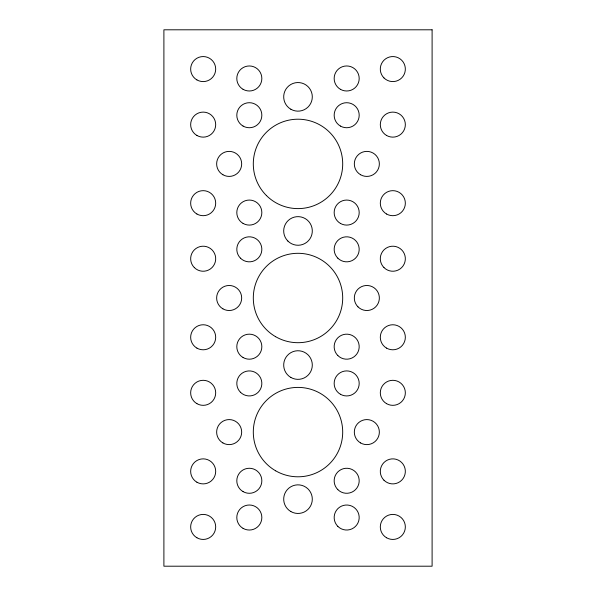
<?xml version="1.0" encoding="UTF-8"?>
<svg xmlns="http://www.w3.org/2000/svg" width="596" height="596" viewBox="0 0 596 596"><rect width="100%" height="100%" fill="white"/><g stroke="black" fill="none" stroke-linecap="round" stroke-linejoin="round"><path stroke-width="0.89" d="M432.1 29.8L163.9 29.8L163.9 566.2L432.1 566.2L432.1 29.8M275.65 470.81A44.7 44.7 0 0 0 342.7 432.1A44.7 44.7 0 0 0 275.65 393.39A44.7 44.7 0 0 0 275.65 470.81M222.904 442.94A12.516 12.516 0 0 0 241.678 432.1A12.516 12.516 0 0 0 222.904 421.26A12.516 12.516 0 0 0 222.904 442.94M243.064 491.618A12.516 12.516 0 0 0 261.838 480.778A12.516 12.516 0 0 0 243.064 469.939A12.516 12.516 0 0 0 243.064 491.618M337.828 489.629A12.516 12.516 0 0 0 358.762 484.012A12.516 12.516 0 0 0 343.438 468.687A12.516 12.516 0 0 0 337.828 489.629M360.58 442.94A12.516 12.516 0 0 0 379.354 432.1A12.516 12.516 0 0 0 360.58 421.26A12.516 12.516 0 0 0 360.58 442.94M340.42 394.261A12.516 12.516 0 0 0 359.194 383.422A12.516 12.516 0 0 0 340.42 372.582A12.516 12.516 0 0 0 340.42 394.261M240.471 392.272A12.516 12.516 0 0 0 261.413 386.662A12.516 12.516 0 0 0 246.088 371.338A12.516 12.516 0 0 0 240.471 392.272M290.848 377.439A14.304 14.304 0 0 0 312.304 365.05A14.304 14.304 0 0 0 290.848 352.661A14.304 14.304 0 0 0 290.848 377.439M290.848 511.539A14.304 14.304 0 0 0 312.304 499.15A14.304 14.304 0 0 0 290.848 486.761A14.304 14.304 0 0 0 290.848 511.539M196.918 537.763A12.516 12.516 0 0 0 215.692 526.924A12.516 12.516 0 0 0 196.918 516.084A12.516 12.516 0 0 0 196.918 537.763M386.566 537.763A12.516 12.516 0 0 0 405.34 526.924A12.516 12.516 0 0 0 386.566 516.084A12.516 12.516 0 0 0 386.566 537.763M386.566 348.116A12.516 12.516 0 0 0 405.34 337.276A12.516 12.516 0 0 0 386.566 326.437A12.516 12.516 0 0 0 386.566 348.116M196.918 348.116A12.516 12.516 0 0 0 215.692 337.276A12.516 12.516 0 0 0 196.918 326.437A12.516 12.516 0 0 0 196.918 348.116M275.65 336.71A44.7 44.7 0 0 0 342.7 298A44.7 44.7 0 0 0 275.65 259.29A44.7 44.7 0 0 0 275.65 336.71M222.904 308.84A12.516 12.516 0 0 0 241.678 298A12.516 12.516 0 0 0 222.904 287.16A12.516 12.516 0 0 0 222.904 308.84M243.064 357.518A12.516 12.516 0 0 0 261.838 346.678A12.516 12.516 0 0 0 243.064 335.839A12.516 12.516 0 0 0 243.064 357.518M337.828 355.529A12.516 12.516 0 0 0 358.762 349.919A12.516 12.516 0 0 0 343.438 334.587A12.516 12.516 0 0 0 337.828 355.529M357.987 306.851A12.516 12.516 0 0 0 378.929 301.241A12.516 12.516 0 0 0 363.597 285.909A12.516 12.516 0 0 0 357.987 306.851M337.828 258.172A12.516 12.516 0 0 0 358.762 252.562A12.516 12.516 0 0 0 343.438 237.238A12.516 12.516 0 0 0 337.828 258.172M240.471 258.172A12.516 12.516 0 0 0 261.413 252.562A12.516 12.516 0 0 0 246.088 237.238A12.516 12.516 0 0 0 240.471 258.172M287.883 241.067A14.304 14.304 0 0 0 311.82 234.653A14.304 14.304 0 0 0 294.297 217.13A14.304 14.304 0 0 0 287.883 241.067M196.918 403.663A12.516 12.516 0 0 0 215.692 392.824A12.516 12.516 0 0 0 196.918 381.984A12.516 12.516 0 0 0 196.918 403.663M386.566 403.663A12.516 12.516 0 0 0 405.34 392.824A12.516 12.516 0 0 0 386.566 381.984A12.516 12.516 0 0 0 386.566 403.663M386.566 214.016A12.516 12.516 0 0 0 405.34 203.176A12.516 12.516 0 0 0 386.566 192.337A12.516 12.516 0 0 0 386.566 214.016M196.918 214.016A12.516 12.516 0 0 0 215.692 203.176A12.516 12.516 0 0 0 196.918 192.337A12.516 12.516 0 0 0 196.918 214.016M266.39 195.51A44.7 44.7 0 0 0 341.18 175.47A44.7 44.7 0 0 0 286.43 120.727A44.7 44.7 0 0 0 266.39 195.51M222.904 174.74A12.516 12.516 0 0 0 241.678 163.9A12.516 12.516 0 0 0 222.904 153.06A12.516 12.516 0 0 0 222.904 174.74M243.064 223.418A12.516 12.516 0 0 0 261.838 212.578A12.516 12.516 0 0 0 243.064 201.739A12.516 12.516 0 0 0 243.064 223.418M340.42 223.418A12.516 12.516 0 0 0 359.194 212.578A12.516 12.516 0 0 0 340.42 201.739A12.516 12.516 0 0 0 340.42 223.418M360.58 174.74A12.516 12.516 0 0 0 379.354 163.9A12.516 12.516 0 0 0 360.58 153.06A12.516 12.516 0 0 0 360.58 174.74M340.42 126.061A12.516 12.516 0 0 0 359.194 115.222A12.516 12.516 0 0 0 340.42 104.389A12.516 12.516 0 0 0 340.42 126.061M243.064 126.061A12.516 12.516 0 0 0 261.838 115.222A12.516 12.516 0 0 0 243.064 104.382A12.516 12.516 0 0 0 243.064 126.061M290.848 109.239A14.304 14.304 0 0 0 312.304 96.85A14.304 14.304 0 0 0 290.848 84.461A14.304 14.304 0 0 0 290.848 109.239M194.326 267.574A12.516 12.516 0 0 0 215.268 261.964A12.516 12.516 0 0 0 199.936 246.632A12.516 12.516 0 0 0 194.326 267.574M383.973 267.574A12.516 12.516 0 0 0 404.915 261.964A12.516 12.516 0 0 0 389.583 246.632A12.516 12.516 0 0 0 383.973 267.574M383.973 77.927A12.516 12.516 0 0 0 404.915 72.317A12.516 12.516 0 0 0 389.583 56.985A12.516 12.516 0 0 0 383.973 77.927M196.918 79.916A12.516 12.516 0 0 0 215.692 69.076A12.516 12.516 0 0 0 196.918 58.237A12.516 12.516 0 0 0 196.918 79.916M243.064 89.318A12.516 12.516 0 0 0 261.838 78.478A12.516 12.516 0 0 0 243.064 67.639A12.516 12.516 0 0 0 243.064 89.318M340.42 89.318A12.516 12.516 0 0 0 359.194 78.478A12.516 12.516 0 0 0 340.42 67.639A12.516 12.516 0 0 0 340.42 89.318M196.918 135.463A12.516 12.516 0 0 0 215.692 124.624A12.516 12.516 0 0 0 196.918 113.784A12.516 12.516 0 0 0 196.918 135.463M386.566 135.463A12.516 12.516 0 0 0 405.34 124.624A12.516 12.516 0 0 0 386.566 113.784A12.516 12.516 0 0 0 386.566 135.463M337.828 526.372A12.516 12.516 0 0 0 358.762 520.762A12.516 12.516 0 0 0 343.438 505.438A12.516 12.516 0 0 0 337.828 526.372M243.064 528.361A12.516 12.516 0 0 0 261.838 517.522A12.516 12.516 0 0 0 243.064 506.682A12.516 12.516 0 0 0 243.064 528.361M383.973 480.227A12.516 12.516 0 0 0 404.915 474.617A12.516 12.516 0 0 0 389.583 459.285A12.516 12.516 0 0 0 383.973 480.227M196.918 482.216A12.516 12.516 0 0 0 215.692 471.376A12.516 12.516 0 0 0 196.918 460.537A12.516 12.516 0 0 0 196.918 482.216"/></g></svg>
